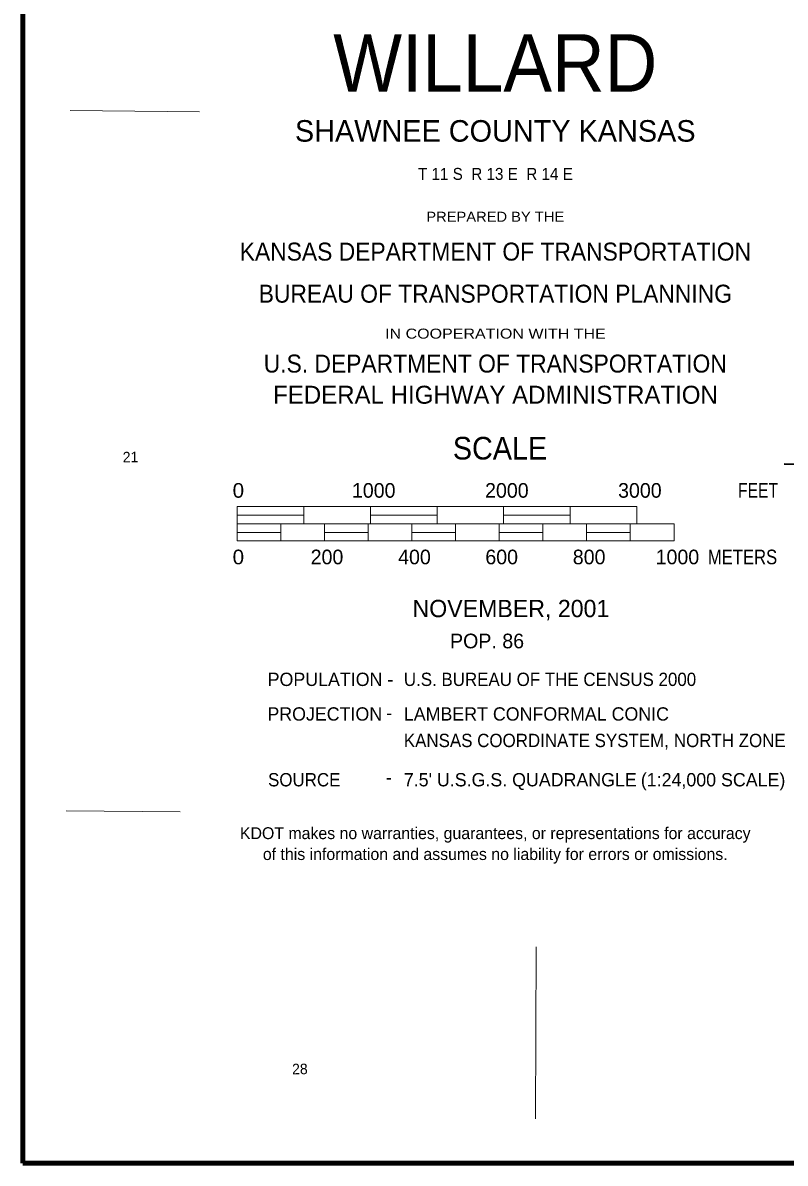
# Model space of a CAD drawing. Extents: x -10.92 to -6.99, y 1.69 to 5.62.
# Drawn here: x -10.917 to -9.833, y 1.734 to 3.356 of the extents above; entities that cross this region are included whole.
import ezdxf
from ezdxf.enums import TextEntityAlignment as Align

# ---------------------------------------------------------------- set-up
doc = ezdxf.new("R2010")
doc.units = 0
doc.header["$LTSCALE"] = 0.0075
for name, color, linetype, lineweight in [('14', 7, 'Continuous', 35), ('15', 7, 'Continuous', 13), ('48', 7, 'Continuous', 106), ('51', 7, 'Continuous', 13)]:
    doc.layers.add(name, color=color, linetype=linetype, lineweight=lineweight)
doc.layers.add('45', color=7, linetype='Continuous')

msp = doc.modelspace()

# ---------------------------------------------------------------- linework, layer by layer
at = {"layer": '14'}
msp.add_line((-9.188826, 2.715152), (-9.83428, 2.727841), dxfattribs=at)
at = {"layer": '15'}
for p, q in [((-10.85, 3.23125), (-10.665909, 3.228977)), ((-10.855682, 2.235038), (-10.693371, 2.233333)), ((-10.187121, 2.041288), (-10.187879, 1.79697))]:
    msp.add_line(p, q, dxfattribs=at)
at = {"layer": '48'}
msp.add_lwpolyline([(-10.917424, 1.733712), (-10.917424, 5.616288), (-7.034848, 5.616288), (-7.034848, 1.733712)], close=True, dxfattribs=at)
at = {"layer": '51'}
for p, q in [((-10.612311, 2.655682), (-10.517614, 2.655682)), ((-10.422917, 2.655682), (-10.32822, 2.655682)), ((-10.233523, 2.655682), (-10.138826, 2.655682)), ((-10.612311, 2.631061), (-10.550189, 2.631061)), ((-10.488068, 2.631061), (-10.425947, 2.631061)), ((-10.363826, 2.631061), (-10.301705, 2.631061)), ((-10.239583, 2.631061), (-10.177462, 2.631061)), ((-10.115341, 2.631061), (-10.05322, 2.631061))]:
    msp.add_line(p, q, dxfattribs=at)
for points in [[(-10.612311, 2.643371), (-10.517614, 2.643371), (-10.517614, 2.667992), (-10.612311, 2.667992)], [(-10.517614, 2.643371), (-10.422917, 2.643371), (-10.422917, 2.667992), (-10.517614, 2.667992)], [(-10.422917, 2.643371), (-10.32822, 2.643371), (-10.32822, 2.667992), (-10.422917, 2.667992)], [(-10.32822, 2.643371), (-10.233523, 2.643371), (-10.233523, 2.667992), (-10.32822, 2.667992)], [(-10.233523, 2.643371), (-10.138826, 2.643371), (-10.138826, 2.667992), (-10.233523, 2.667992)], [(-10.138826, 2.643371), (-10.044129, 2.643371), (-10.044129, 2.667992), (-10.138826, 2.667992)], [(-10.612311, 2.61875), (-10.550189, 2.61875), (-10.550189, 2.643371), (-10.612311, 2.643371)], [(-10.550189, 2.61875), (-10.488068, 2.61875), (-10.488068, 2.643371), (-10.550189, 2.643371)], [(-10.488068, 2.61875), (-10.425947, 2.61875), (-10.425947, 2.643371), (-10.488068, 2.643371)], [(-10.425947, 2.61875), (-10.363826, 2.61875), (-10.363826, 2.643371), (-10.425947, 2.643371)], [(-10.363826, 2.61875), (-10.301705, 2.61875), (-10.301705, 2.643371), (-10.363826, 2.643371)], [(-10.301705, 2.61875), (-10.239583, 2.61875), (-10.239583, 2.643371), (-10.301705, 2.643371)], [(-10.239583, 2.61875), (-10.177462, 2.61875), (-10.177462, 2.643371), (-10.239583, 2.643371)], [(-10.177462, 2.61875), (-10.115341, 2.61875), (-10.115341, 2.643371), (-10.177462, 2.643371)], [(-10.115341, 2.61875), (-10.05322, 2.61875), (-10.05322, 2.643371), (-10.115341, 2.643371)], [(-10.05322, 2.61875), (-9.990909, 2.61875), (-9.990909, 2.643371), (-10.05322, 2.643371)]]:
    msp.add_lwpolyline(points, close=True, dxfattribs=at)

# ---------------------------------------------------------------- texts
at = {"layer": '45'}
for s, p in [('21', (-10.764051, 2.730693)), ('28', (-10.523142, 1.860239))]:
    msp.add_text(s, height=0.01496, rotation=1, dxfattribs=at).set_placement(p, align=Align.CENTER)
at = {"layer": '51'}
for s, height, width, p in [('WILLARD', 0.08163, 0.95, (-10.24536, 3.257955)), ('T 11 S  R 13 E  R 14 E', 0.01705, 0.95, (-10.24517, 3.132386)), ('PREPARED BY THE', 0.0142, 1.1, (-10.24536, 3.072917)), ('KANSAS DEPARTMENT OF TRANSPORTATION', 0.02557, 0.95, (-10.24517, 3.017614)), ('BUREAU OF TRANSPORTATION PLANNING', 0.02557, 0.95, (-10.245265, 2.957765)), ('IN COOPERATION WITH THE', 0.0142, 1.2, (-10.245076, 2.906629)), ('U.S. DEPARTMENT OF TRANSPORTATION', 0.02557, 0.95, (-10.24536, 2.858333))]:
    msp.add_text(s, height=height, dxfattribs=dict(at, width=width)).set_placement(p, align=Align.CENTER)
for s, height, p in [('SHAWNEE COUNTY KANSAS', 0.03068, (-10.24536, 3.186742)), ('FEDERAL HIGHWAY ADMINISTRATION', 0.02557, (-10.245076, 2.814015)), ('KDOT makes no warranties, guarantees, or representations for accuracy', 0.01688, (-10.24536, 2.194697)), ('of this information and assumes no liability for errors or omissions.', 0.01688, (-10.24536, 2.164962))]:
    msp.add_text(s, height=height, dxfattribs=at).set_placement(p, align=Align.CENTER)
for s, height, width, p in [('SCALE', 0.0322, 0.95, (-10.305682, 2.734659)), ('0', 0.02083, 1.05, (-10.618939, 2.680303)), ('FEET', 0.02083, 0.8, (-9.9, 2.680303)), ('0', 0.02083, 1.05, (-10.618939, 2.585606)), ('METERS', 0.02083, 0.85, (-9.942992, 2.585606)), ('U.S. BUREAU OF THE CENSUS 2000', 0.01894, 0.95, (-10.375379, 2.4125)), ('KANSAS COORDINATE SYSTEM,', 0.01894, 0.95, (-10.375379, 2.325568)), ('NORTH ZONE', 0.01894, 0.95, (-9.991288, 2.325568)), ('SOURCE ', 0.01894, 0.95, (-10.568561, 2.269697))]:
    msp.add_text(s, height=height, dxfattribs=dict(at, width=width)).set_placement(p)
for s, height, p in [('1000', 0.02083, (-10.449242, 2.680303)), ('2000', 0.02083, (-10.259848, 2.680303)), ('3000', 0.02083, (-10.070644, 2.680303)), ('200', 0.02083, (-10.507955, 2.585606)), ('400', 0.02083, (-10.383523, 2.585606)), ('600', 0.02083, (-10.25947, 2.585606)), ('800', 0.02083, (-10.135038, 2.585606)), ('1000', 0.02083, (-10.017235, 2.585606)), ('NOVEMBER, 2001', 0.02462, (-10.363068, 2.510417)), ('POP. 86', 0.02083, (-10.309659, 2.466098)), ('POPULATION -', 0.01894, (-10.569129, 2.4125)), ('PROJECTION ', 0.01894, (-10.569508, 2.363258)), ('-', 0.01894, (-10.400379, 2.364773)), ('LAMBERT CONFORMAL CONIC', 0.01894, (-10.375379, 2.363258)), ("7.5' U.S.G.S. QUADRANGLE", 0.01894, (-10.375379, 2.269697)), ('(1:24,000 SCALE)', 0.01894, (-10.038258, 2.269697)), ('-', 0.01894, (-10.400758, 2.273106))]:
    msp.add_text(s, height=height, dxfattribs=at).set_placement(p)

doc.saveas('drawing.dxf')
